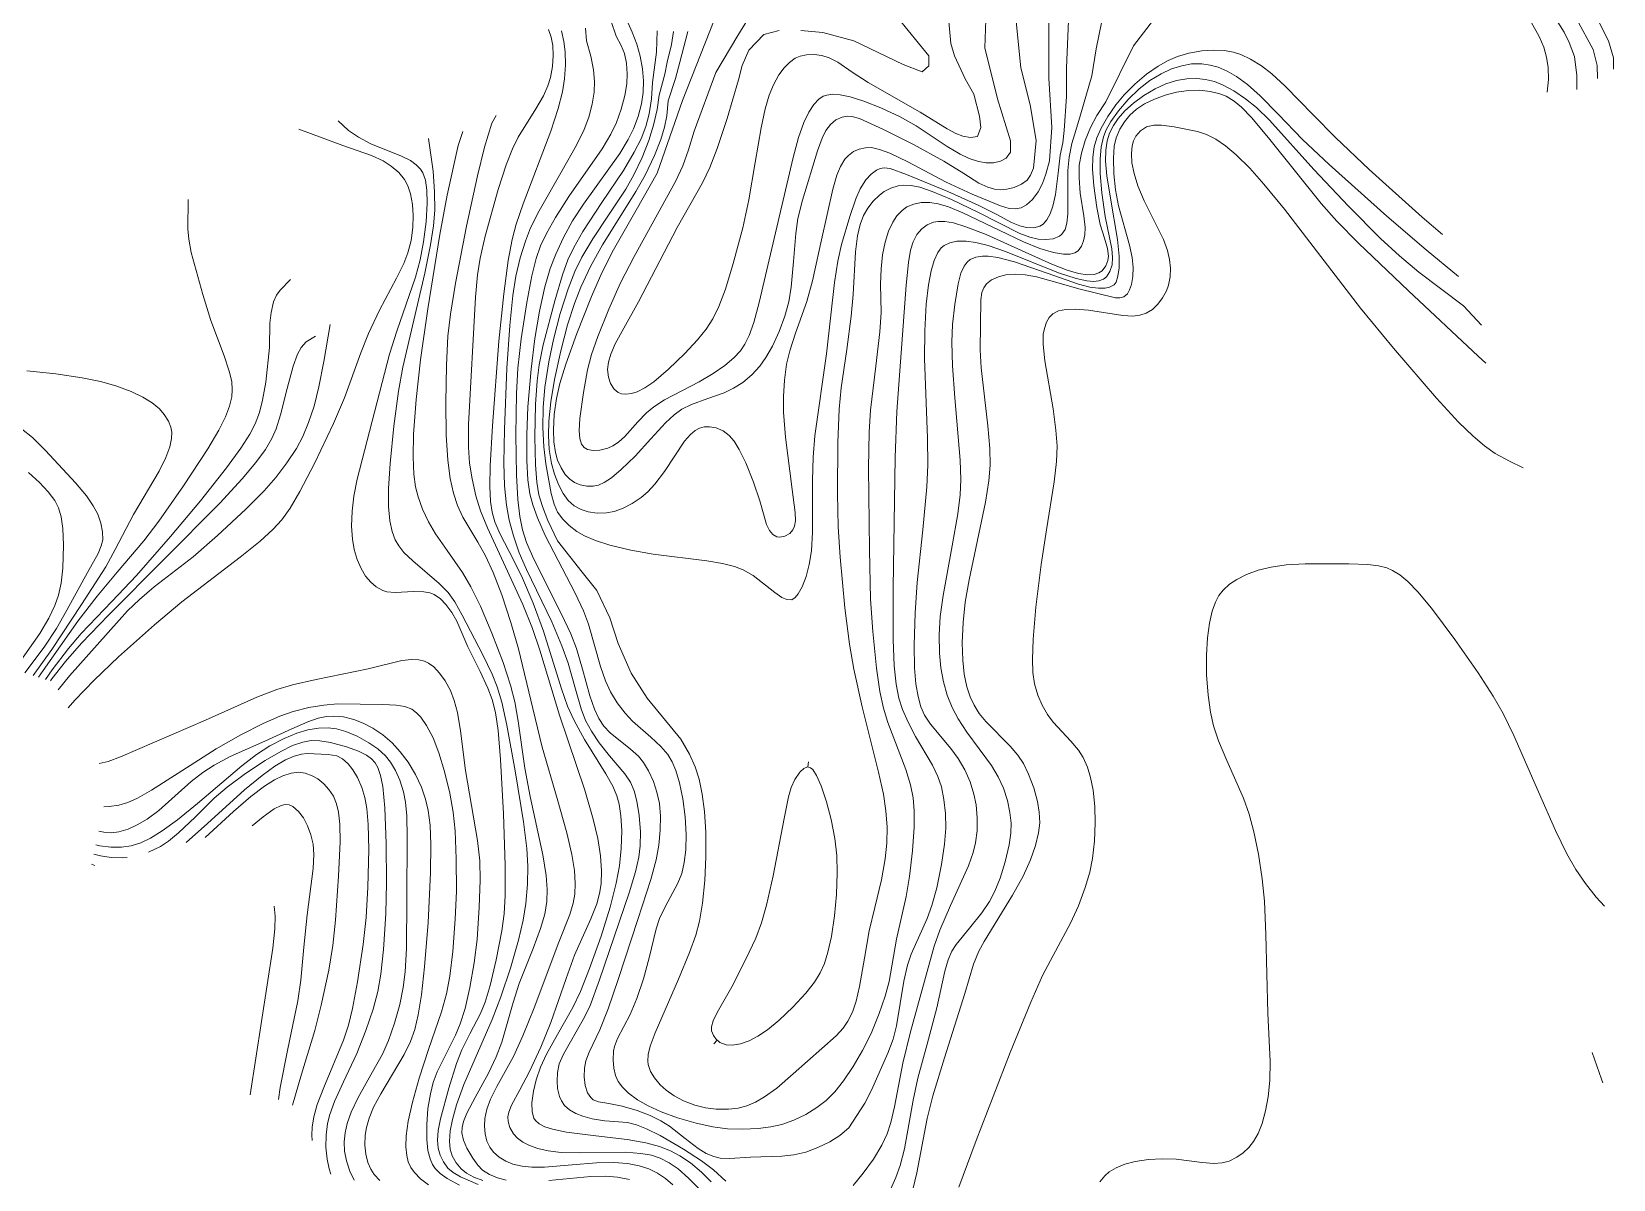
# Model space of a CAD drawing. Header units: inches. Extents: x 115425 to 116786, y 150085 to 152399.
# Drawn here: x 116129.7 to 116374.4, y 150813.6 to 150991.2 of the extents above; entities that cross this region are included whole.
import ezdxf

# ---------------------------------------------------------------- set-up
doc = ezdxf.new("R2010")
doc.units = ezdxf.units.IN
doc.header["$MEASUREMENT"] = 0
doc.layers.add('Contour', color=7, linetype='Continuous', lineweight=0, true_color=0xbed2ff)

msp = doc.modelspace()

# ---------------------------------------------------------------- linework, layer by layer
at = {"layer": 'Contour'}
for p, q in [((116249.8, 150877.42), (116249.9, 150878.21)), ((116139.5, 150862.16), (116138.97, 150862.38)), ((116235.75, 150835.17), (116235.24, 150834.56))]:
    msp.add_line(p, q, dxfattribs=at)
for points in [[(116364.2, 150981.85), (116364.39, 150983.79), (116364.35, 150985.65), (116364.12, 150987.29), (116363.67, 150988.79), (116362.95, 150990.47), (116361.73, 150992.68), (116360.35, 150994.8), (116358.95, 150996.62), (116356.49, 150999.34), (116355.9, 150999.98)], [(116360.11, 151000), (116363.6, 150995.76), (116365.59, 150993.07), (116366.83, 150991.11), (116367.61, 150989.54), (116368.44, 150987.37), (116368.77, 150984.42), (116368.81, 150982.24)], [(116371.99, 150983.98), (116371.92, 150985.97), (116371.34, 150988.45), (116368.78, 150993.12), (116364.41, 150999.95)], [(116367.94, 151000), (116369.91, 150997.26), (116373.67, 150989.81), (116374.44, 150987.14), (116374.44, 150985.4)], [(116347.99, 150959.8), (116344.85, 150962.5), (116336.67, 150969.89), (116331.43, 150974.81), (116327.97, 150978.35), (116323.67, 150982.78), (116321.58, 150984.69), (116320, 150985.92), (116318.3, 150986.98), (116316.8, 150987.68), (116315.68, 150988.03), (116314.21, 150988.28), (116312.53, 150988.36), (116310.74, 150988.24), (116308.77, 150987.89), (116307.01, 150987.37), (116305.57, 150986.77), (116303.99, 150985.87), (116302.22, 150984.62), (116300.42, 150983.1), (116298.77, 150981.44), (116297.46, 150979.88), (116296.2, 150978.06), (116295.2, 150976.3), (116294.54, 150974.78), (116294.12, 150973.39), (116293.9, 150971.79), (116293.87, 150969.95), (116294.06, 150967.33), (116294.52, 150963.98), (116295.06, 150961.38), (116295.68, 150959.28), (116296.19, 150957.66), (116296.33, 150956.49), (116296.2, 150955.78), (116295.89, 150954.99), (116295.32, 150954.19), (116294.82, 150953.88), (116294.09, 150953.62), (116293.09, 150953.57), (116291.68, 150953.8), (116289.94, 150954.31), (116287.56, 150955.21), (116283.43, 150957.07), (116277.41, 150959.8), (116274.27, 150961.03), (116272.32, 150961.62), (116270.98, 150961.85), (116269.99, 150961.86), (116269.23, 150961.74), (116268.25, 150961.3), (116267.44, 150960.69), (116266.66, 150959.8), (116266.09, 150958.68), (116265.71, 150957.4), (116265.37, 150955.47), (116265, 150951.98), (116263.57, 150932.43), (116263.33, 150925.32), (116263.01, 150905.17), (116263.01, 150897.16), (116263.18, 150893.08), (116263.48, 150890.26), (116263.9, 150888.09), (116264.46, 150886.34), (116265.31, 150884.35), (116266.48, 150882.16), (116269.11, 150877.69), (116269.93, 150875.95), (116270.47, 150874.34), (116270.87, 150872.38), (116271.1, 150870.2), (116271.14, 150867.96), (116270.95, 150865.48), (116270.49, 150862.34), (116269.76, 150858.74), (116269.01, 150856), (116268.26, 150853.95), (116265.8, 150848.48), (116265.22, 150846.74), (116264.68, 150844.3), (116263.51, 150837.37), (116262.98, 150835.3), (116262.18, 150833.16), (116259.65, 150827.42), (116258.61, 150825.39), (116256.17, 150821.56), (116254.73, 150820.4), (116253.18, 150819.42), (116251.36, 150818.52), (116249.48, 150817.83), (116247.62, 150817.38), (116245.79, 150817.2), (116240.93, 150817.02), (116237.7, 150816.81), (116236.24, 150816.9), (116235.25, 150817.12), (116234.09, 150817.61), (116232.84, 150818.37), (116230.83, 150819.92), (116228.4, 150821.83), (116227.06, 150822.67), (116225.4, 150823.48), (116223.37, 150824.24), (116221.09, 150824.91), (116218.99, 150825.32), (116217.4, 150825.59), (116216.59, 150825.89), (116216.21, 150826.26), (116215.7, 150826.99), (116215.36, 150828.12), (116215.2, 150829.48), (116215.23, 150830.82), (116215.43, 150831.94), (116215.97, 150833.31), (116217.62, 150836.75), (116218.91, 150840), (116220.51, 150844.67), (116223.48, 150853.82), (116225.5, 150860.01), (116226.31, 150863.07), (116226.74, 150865.3), (116226.97, 150867.63), (116227, 150869.81), (116226.83, 150871.77), (116226.45, 150873.54), (116225.92, 150875.15), (116225.14, 150876.84), (116224.35, 150878.12), (116223.58, 150879.07), (116222.36, 150880.2), (116219.21, 150882.72), (116218.24, 150883.74), (116217.46, 150884.93), (116216.77, 150886.39), (116216.05, 150888.43), (116214.93, 150892.55), (116213.99, 150895.78), (116213.13, 150898.01), (116211.7, 150901.06), (116207.39, 150909.57), (116206.29, 150912.15), (116205.65, 150914.12), (116205.23, 150916.18), (116204.93, 150918.8), (116204.72, 150922.62), (116204.64, 150928.83), (116204.73, 150935.23), (116204.95, 150939.16), (116205.46, 150943.67), (116206.3, 150949.31), (116207.08, 150953.41), (116207.78, 150956.13), (116208.46, 150958.05), (116209.37, 150960), (116210.75, 150962.47), (116212.81, 150965.69), (116217.97, 150973.07), (116219.32, 150975.33), (116220.18, 150977.17), (116220.93, 150979.23), (116221.49, 150981.34), (116221.79, 150983.16), (116221.87, 150984.67), (116221.73, 150986.35), (116221.41, 150987.82), (116220.94, 150989.08), (116220.13, 150990.5), (116218.59, 150995.05)], [(116303.79, 150993.7), (116300.2, 150989.04), (116295.9, 150980.36), (116294.54, 150978.26), (116293.55, 150976.38), (116292.73, 150974.35), (116292.15, 150972.42), (116291.81, 150970.54), (116291.76, 150968.57), (116291.94, 150966.24), (116292.49, 150962.72), (116292.71, 150960.9), (116292.68, 150959.78), (116292.47, 150958.82), (116292.14, 150958.02), (116291.61, 150957.28), (116291.14, 150957), (116290.39, 150956.77), (116289.37, 150956.76), (116287.83, 150957.03), (116285.68, 150957.67), (116283.19, 150958.67), (116279.5, 150960.42), (116273.81, 150963.19), (116271.59, 150964.09), (116269.97, 150964.56), (116268.67, 150964.77), (116267.35, 150964.78), (116266.21, 150964.53), (116265.14, 150964.08), (116264.38, 150963.56), (116263.58, 150962.73), (116262.93, 150961.74), (116262.27, 150960.33), (116261.75, 150958.65), (116261.36, 150956.68), (116261.13, 150954.53), (116261.07, 150952.15), (116261.13, 150947.74), (116260.93, 150944.75), (116260.32, 150939.45), (116259.52, 150932.65), (116259.3, 150929.21), (116259.21, 150923.71), (116259.32, 150911.04), (116259.52, 150903.39), (116259.85, 150898.39), (116260.42, 150892.73), (116260.95, 150889.1), (116261.5, 150886.52), (116262.2, 150884.32), (116264.98, 150877.05), (116265.69, 150874.64), (116266.1, 150872.63), (116266.27, 150870.62), (116266.26, 150868.12), (116266.01, 150864.45), (116265.55, 150860.47), (116265, 150857.4), (116263.52, 150850.77), (116262.38, 150844.23), (116261.78, 150841.97), (116260.86, 150839.29), (116259.58, 150836.2), (116258.28, 150833.55), (116256.84, 150831.07), (116255.33, 150828.85), (116253.98, 150827.16), (116252.64, 150825.82), (116251.2, 150824.71), (116249.48, 150823.66), (116247.66, 150822.78), (116245.78, 150822.11), (116244.1, 150821.72), (116242.11, 150821.46), (116239.76, 150821.35), (116237.36, 150821.44), (116235.1, 150821.75), (116232.5, 150822.32), (116229.62, 150823.15), (116227.1, 150824.05), (116225.09, 150824.96), (116223.46, 150825.89), (116222.06, 150826.92), (116221.1, 150827.86), (116220.44, 150828.77), (116220.02, 150829.69), (116219.76, 150830.82), (116219.66, 150832.09), (116219.74, 150833.42), (116219.9, 150834.17), (116220.37, 150835.4), (116222.33, 150839.13), (116223.36, 150841.6), (116224.38, 150844.63), (116225.26, 150847.9), (116226.32, 150852.38), (116226.86, 150853.95), (116227.73, 150855.76), (116229.69, 150859.46), (116230.29, 150860.96), (116230.69, 150862.64), (116230.91, 150864.62), (116230.96, 150866.98), (116230.8, 150869.73), (116230.46, 150872.47), (116229.95, 150874.97), (116229.37, 150876.89), (116228.79, 150878.24), (116228.12, 150879.36), (116227.08, 150880.59), (116225.49, 150882.05), (116222.68, 150884.5), (116221.53, 150885.73), (116220.32, 150887.34), (116219.29, 150889.06), (116218.5, 150890.76), (116217.74, 150892.97), (116215.86, 150899.54), (116215.07, 150901.61), (116213.79, 150904.32), (116209.17, 150913.23), (116207.95, 150915.98), (116207.23, 150918.01), (116206.8, 150919.71), (116206.5, 150921.85), (116206.31, 150924.85), (116206.3, 150928.88), (116206.5, 150933.15), (116206.99, 150938.96), (116207.57, 150943.75), (116208.3, 150947.96), (116209.12, 150951.71), (116209.93, 150954.54), (116210.79, 150956.79), (116211.99, 150959.36), (116213.4, 150961.92), (116215.1, 150964.52), (116220.69, 150972.37), (116222, 150974.5), (116222.83, 150976.2), (116223.53, 150978.09), (116224.05, 150980.03), (116224.33, 150981.82), (116224.37, 150983.6), (116224.22, 150985.44), (116223.87, 150987.42), (116223.36, 150989.28), (116222.64, 150991.16), (116221.56, 150993.56)], [(116290.17, 150994.13), (116289.8, 150985.64), (116289.8, 150981.16), (116289.44, 150975.91), (116289.28, 150974), (116288.86, 150972.1), (116288.53, 150969.32), (116288.14, 150966.01), (116287.73, 150964.2), (116287.29, 150963.01), (116286.8, 150962.1), (116286.22, 150961.42), (116285.7, 150961.09), (116284.76, 150960.86), (116283.62, 150960.91), (116282.58, 150961.17), (116281.33, 150961.67), (116278.94, 150962.97), (116276.18, 150964.38), (116271.44, 150966.49), (116265.08, 150969.1), (116262.55, 150970.03), (116261.62, 150970.16), (116261.01, 150970.05), (116260.42, 150969.8), (116259.59, 150969.18), (116258.78, 150968.28), (116257.92, 150966.88), (116257.24, 150965.36), (116256.3, 150962.6), (116255.02, 150958.28), (116254.44, 150955.71), (116253.95, 150952.42), (116252.69, 150941.38), (116250.89, 150928.65), (116250.61, 150925.35), (116250.53, 150921.77), (116250.52, 150913.76), (116250.35, 150910.89), (116250.03, 150908.78), (116249.55, 150906.89), (116248.92, 150905.28), (116248.33, 150904.23), (116247.84, 150903.67), (116247.31, 150903.31), (116246.57, 150903.33), (116245.79, 150903.64), (116244.67, 150904.4), (116241.36, 150907.07), (116239.82, 150907.91), (116238.44, 150908.45), (116236.59, 150908.93), (116234.15, 150909.34), (116225.88, 150910.33), (116222.41, 150910.98), (116219.16, 150911.76), (116216.94, 150912.47), (116215.26, 150913.2), (116214.07, 150913.88), (116212.85, 150914.81), (116211.89, 150915.76), (116211.08, 150916.86), (116210.55, 150918.11), (116210.11, 150919.73), (116209.25, 150924.33), (116208.93, 150926.96), (116208.78, 150929.96), (116208.83, 150933.07), (116209.12, 150936.19), (116209.72, 150940.14), (116210.43, 150943.57), (116211.5, 150947.61), (116212.7, 150951.44), (116213.74, 150954.11), (116214.83, 150956.29), (116216.53, 150959.16), (116218.95, 150962.81), (116221.63, 150966.83), (116222.88, 150969.04), (116224.17, 150971.75), (116225.21, 150974.37), (116225.94, 150976.72), (116226.49, 150979.16), (116226.81, 150981.39), (116227.69, 150984.62), (116228.02, 150986.49), (116228.68, 150989.25), (116229.01, 150991.23)], [(116231.22, 150991.23), (116230.01, 150986.49), (116229.34, 150983.96), (116228.2, 150980.51), (116227.96, 150978.19), (116227.62, 150976.43), (116227.03, 150974.52), (116226.05, 150972.03), (116224.62, 150969), (116223.2, 150966.46), (116220.44, 150962.1), (116218.02, 150958.22), (116216.19, 150954.85), (116214.68, 150951.69), (116213.69, 150949.16), (116212.63, 150945.82), (116211.56, 150941.8), (116210.59, 150937.4), (116210.01, 150933.91), (116209.7, 150930.92), (116209.65, 150928.7), (116209.8, 150926.55), (116210.15, 150924.4), (116210.61, 150922.72), (116211.23, 150921.11), (116211.96, 150919.75), (116212.74, 150918.67), (116213.66, 150917.82), (116214.71, 150917.27), (116215.83, 150916.92), (116217.2, 150916.72), (116218.64, 150916.73), (116219.83, 150916.96), (116221.11, 150917.4), (116222.62, 150918.17), (116224.01, 150919.11), (116225.02, 150919.98), (116226.12, 150921.18), (116227.6, 150923.17), (116230.74, 150927.83), (116231.64, 150928.87), (116232.39, 150929.5), (116233.04, 150929.85), (116233.76, 150930.04), (116234.58, 150930.07), (116235.6, 150929.89), (116236.71, 150929.43), (116237.63, 150928.72), (116238.39, 150927.83), (116239.2, 150926.53), (116240.2, 150924.48), (116241.41, 150921.49), (116242.37, 150918.63), (116243.43, 150914.96), (116243.88, 150914.01), (116244.36, 150913.4), (116244.99, 150913.05), (116245.45, 150913), (116246.26, 150913.13), (116247, 150913.53), (116247.5, 150914.12), (116247.73, 150914.71), (116247.87, 150915.53), (116247.84, 150916.79), (116247.38, 150920.36), (116246.37, 150928.46), (116246.04, 150932.34), (116246.01, 150934.77), (116246.17, 150937.26), (116246.52, 150939.75), (116247.01, 150941.84), (116247.89, 150944.53), (116249.64, 150949.48), (116250.51, 150952.67), (116251.92, 150958.99), (116253.66, 150966.86), (116254.28, 150968.99), (116254.86, 150970.37), (116255.53, 150971.46), (116256.1, 150972.07), (116256.87, 150972.66), (116257.73, 150973.05), (116258.71, 150973.26), (116259.63, 150973.27), (116260.91, 150973), (116262.47, 150972.42), (116265.25, 150971.06), (116271.21, 150967.9), (116275.25, 150966.07), (116279.6, 150964.25), (116280.93, 150963.87), (116281.9, 150963.79), (116282.79, 150963.94), (116283.64, 150964.4), (116284.56, 150965.23), (116285.42, 150966.41), (116286.12, 150967.74), (116286.65, 150969.15), (116287.2, 150971.24), (116287.58, 150976.37), (116287.11, 150984.03), (116287.07, 150994.46)], [(116277.42, 150994.5), (116277.21, 150988.73), (116279.13, 150980.83), (116281.18, 150974.31), (116281.18, 150972.54), (116280.5, 150971.63), (116279.62, 150971.18), (116278.51, 150970.91), (116277.37, 150970.91), (116276.21, 150971.1), (116274.78, 150971.58), (116273.36, 150972.25), (116271.36, 150973.45), (116266.56, 150976.65), (116264.1, 150978.01), (116261.1, 150979.42), (116258.46, 150980.47), (116256.35, 150981.12), (116254.79, 150981.43), (116253.6, 150981.52), (116252.72, 150981.41), (116252.18, 150981.21), (116251.52, 150980.79), (116250.73, 150979.95), (116249.97, 150978.77), (116249.19, 150977.15), (116248.36, 150974.82), (116247.52, 150971.76), (116242.29, 150949.32), (116241.44, 150946.21), (116240.7, 150944.18), (116240.05, 150942.86), (116239.36, 150941.84), (116238.37, 150940.75), (116236.97, 150939.56), (116235.16, 150938.3), (116233, 150937.04), (116227.64, 150934.24), (116225.98, 150933.17), (116224.84, 150932.25), (116223.49, 150930.81), (116221.49, 150928.56), (116220.48, 150927.68), (116219.61, 150927.13), (116218.85, 150926.78), (116217.62, 150926.47), (116216.56, 150926.42), (116215.7, 150926.57), (116215.21, 150926.85), (116214.79, 150927.38), (116214.51, 150928.25), (116214.41, 150929.46), (116214.53, 150931.37), (116215.08, 150935.37), (116215.73, 150938.89), (116216.34, 150941.26), (116217.3, 150944.06), (116218.99, 150948.26), (116220.83, 150952.35), (116222.94, 150956.42), (116229.33, 150968.05), (116230.44, 150970.44), (116231.35, 150972.94), (116232.19, 150975.83), (116235.59, 150984.87), (116238.96, 150990.62), (116240.49, 150993.02)], [(116209.66, 150991.56), (116210.08, 150990.38), (116210.32, 150989.05), (116210.41, 150987.52), (116210.29, 150985.81), (116209.98, 150984.12), (116209.57, 150982.82), (116208.9, 150981.29), (116207.73, 150979.27), (116204.99, 150974.88), (116204.09, 150973.09), (116203.13, 150970.61), (116201.91, 150966.79), (116199.88, 150959.57), (116199.09, 150956.17), (116198.67, 150953.59), (116198.36, 150950.11), (116197.29, 150930.41), (116197.29, 150926.92), (116197.46, 150924.46), (116197.84, 150921.99), (116198.43, 150919.38), (116199.15, 150917.07), (116200.21, 150914.44), (116202.7, 150909.07), (116205.68, 150902.54), (116207.19, 150898.85), (116208.32, 150895.51), (116211.37, 150885.44), (116215.29, 150873.83), (116216.6, 150869.36), (116217.31, 150866.33), (116217.71, 150863.68), (116217.88, 150861.33), (116217.82, 150859.34), (116217.58, 150857.84), (116217.13, 150856.26), (116216.22, 150853.93), (116213.72, 150848.32), (116212.4, 150844.7), (116210.03, 150837.86), (116208.48, 150834.06), (116206.74, 150830.3), (116205.23, 150827.45), (116203.93, 150825.11), (116203.52, 150824.02), (116203.38, 150823.27), (116203.41, 150822.56), (116203.7, 150821.62), (116204.28, 150820.64), (116204.9, 150819.98), (116205.7, 150819.37), (116206.74, 150818.82), (116208.01, 150818.36), (116209.63, 150818), (116211.62, 150817.78), (116214.44, 150817.7), (116221.61, 150817.79), (116223.97, 150817.63), (116225.6, 150817.33), (116226.95, 150816.91), (116228.35, 150816.18), (116229.72, 150815.22), (116231.36, 150813.81), (116233.08, 150812.04)], [(116234.85, 150813.21), (116233.33, 150814.74), (116231.65, 150816.14), (116230, 150817.27), (116228.56, 150818.04), (116226.85, 150818.69), (116224.74, 150819.25), (116221.85, 150819.77), (116217.02, 150820.35), (116212.47, 150820.93), (116210.28, 150821.35), (116209.09, 150821.73), (116208.23, 150822.2), (116207.68, 150822.72), (116207.42, 150823.08), (116207.14, 150824.08), (116207.11, 150825.44), (116207.34, 150827.23), (116207.76, 150829.01), (116208.44, 150830.95), (116209.37, 150832.96), (116211.08, 150836.02), (116213.45, 150840.19), (116214.62, 150842.67), (116216.04, 150846.23), (116217.82, 150851.26), (116219.2, 150855.72), (116220.15, 150859.43), (116220.66, 150862.13), (116220.94, 150864.81), (116221.01, 150867.52), (116220.89, 150869.87), (116220.61, 150871.66), (116220.26, 150872.94), (116219.62, 150874.45), (116218.56, 150876.34), (116215.24, 150881.68), (116213.65, 150884.61), (116212.63, 150886.84), (116211.67, 150889.49), (116208.9, 150898.42), (116207.29, 150902.79), (116205.67, 150906.64), (116204.32, 150909.38), (116202.15, 150913.56), (116201.39, 150915.38), (116200.98, 150916.88), (116200.72, 150918.5), (116200.59, 150920.82), (116200.63, 150924.02), (116200.99, 150930.23), (116202.01, 150943.34), (116202.75, 150950.65), (116203.42, 150955.79), (116204.03, 150959.05), (116204.67, 150961.44), (116205.74, 150964.59), (116210.03, 150975.84), (116211.18, 150979.32), (116211.84, 150981.89), (116212.16, 150983.89), (116212.3, 150986.06), (116212.25, 150988.07), (116212.04, 150989.69), (116211.66, 150991.33)], [(116215.42, 150991.77), (116215.57, 150989.79), (116216.24, 150987.44), (116216.65, 150985.31), (116216.81, 150983.5), (116216.74, 150981.83), (116216.45, 150980.01), (116215.9, 150977.96), (116215.17, 150976.06), (116214.01, 150973.66), (116211.8, 150969.73), (116208.21, 150963.48), (116206.9, 150960.83), (116206.09, 150958.77), (116205.31, 150956.22), (116204.64, 150953.4), (116204.18, 150950.38), (116203.71, 150945.73), (116203.25, 150939.14), (116202.84, 150929.65), (116202.76, 150924.49), (116202.89, 150920.91), (116203.18, 150917.92), (116203.59, 150915.6), (116204.24, 150913.18), (116205.15, 150910.54), (116206.25, 150907.99), (116210.19, 150899.88), (116211.76, 150896.19), (116212.72, 150893.49), (116213.83, 150889.47), (116214.71, 150886.43), (116215.41, 150884.63), (116216.31, 150882.96), (116217.51, 150881.15), (116219.1, 150879.15), (116221.48, 150876.37), (116222.34, 150875.07), (116222.91, 150873.75), (116223.36, 150872.14), (116223.72, 150869.92), (116223.91, 150867.36), (116223.87, 150865.2), (116223.66, 150863.44), (116223.15, 150861.17), (116222.18, 150857.97), (116217.59, 150844.48), (116216.05, 150840.37), (116215.05, 150838.35), (116211.98, 150832.99), (116211.34, 150831.5), (116211.06, 150830.13), (116210.99, 150828.8), (116211.08, 150827.66), (116211.37, 150826.43), (116211.69, 150825.76), (116212.16, 150825.05), (116212.9, 150824.38), (116213.88, 150823.79), (116214.98, 150823.36), (116216.44, 150822.97), (116218.4, 150822.68), (116221.89, 150822.4), (116223.3, 150822.04), (116224.84, 150821.45), (116226.95, 150820.4), (116230.56, 150818.29), (116233.37, 150816.48), (116235.22, 150815.08), (116237.1, 150813.33)], [(116226.47, 150991.36), (116226.36, 150988.05), (116225.78, 150983.33), (116225.59, 150980.81), (116225.23, 150978.5), (116224.73, 150976.53), (116223.99, 150974.65), (116222.94, 150972.56), (116221.27, 150969.75), (116217.95, 150964.75), (116215.01, 150960.27), (116213.6, 150957.81), (116212.69, 150955.9), (116211.83, 150953.56), (116210.66, 150949.58), (116208.87, 150942.76), (116208.24, 150939.66), (116207.91, 150937.16), (116207.67, 150933.51), (116207.57, 150928.5), (116207.66, 150924.18), (116207.88, 150921.51), (116208.2, 150919.56), (116208.73, 150917.74), (116209.57, 150915.58), (116211.08, 150912.4), (116214.9, 150907.57), (116217.16, 150904.71), (116219.16, 150900.51), (116220.43, 150896.52), (116222.45, 150891.96), (116224.94, 150888.06), (116230.15, 150881.72), (116231.48, 150879.41), (116232.38, 150877.43), (116232.98, 150875.53), (116233.47, 150873.24), (116233.83, 150870.51), (116234.01, 150867.35), (116234.03, 150863.52), (116233.85, 150859.85), (116233.49, 150856.35), (116233.02, 150853.57), (116232.45, 150851.4), (116231.51, 150848.73), (116229.77, 150844.57), (116226.16, 150836.29), (116225.42, 150834.23), (116225.12, 150832.91), (116225.06, 150831.92), (116225.11, 150831.39), (116225.47, 150830.32), (116226.06, 150829.3), (116226.93, 150828.25), (116227.86, 150827.41), (116229.1, 150826.55), (116230.58, 150825.76), (116232.31, 150825.1), (116233.95, 150824.69), (116235.64, 150824.48), (116237.51, 150824.47), (116239, 150824.64), (116240.38, 150824.98), (116241.7, 150825.54), (116243.11, 150826.36), (116244.98, 150827.74), (116247.55, 150829.93), (116254.16, 150835.8), (116255.26, 150837.01), (116256.01, 150838.07), (116256.71, 150839.5), (116257.28, 150841.19), (116257.81, 150843.46), (116258.55, 150847.83), (116259.27, 150852.04), (116260.16, 150855.7), (116261.18, 150859.95), (116261.78, 150863.23), (116262.04, 150865.65), (116262.06, 150868.12), (116261.89, 150870.62), (116261.51, 150873.22), (116260.76, 150876.63), (116258.2, 150886.71), (116256.92, 150892.58), (116256.25, 150896.45), (116255.55, 150902.07), (116254.78, 150909.87), (116254.47, 150914.59), (116254.37, 150919.76), (116254.44, 150927.61), (116254.64, 150932.77), (116254.96, 150936.12), (116255.82, 150942.05), (116256.52, 150947.18), (116256.79, 150950.56), (116257.17, 150957.16), (116257.51, 150959.63), (116257.92, 150961.39), (116258.44, 150962.76), (116259.08, 150963.92), (116259.9, 150964.98), (116260.87, 150965.92), (116261.61, 150966.46), (116262.65, 150966.99), (116263.76, 150967.33), (116264.66, 150967.45), (116265.81, 150967.4), (116267.12, 150967.14), (116269.05, 150966.5), (116272.03, 150965.25), (116276.22, 150963.25), (116282.58, 150959.99), (116284.15, 150959.4), (116285.45, 150959.11), (116286.56, 150959.03), (116287.74, 150959.17), (116288.73, 150959.54), (116289.11, 150959.86), (116289.61, 150960.62), (116289.9, 150961.58), (116290.04, 150963.02), (116290.04, 150965.94), (116290.03, 150969.71), (116290.22, 150971.77), (116290.64, 150973.9), (116291.26, 150975.92), (116292, 150978.32), (116293.75, 150984.39), (116294.39, 150988.55), (116295.22, 150992.56)], [(116282.02, 150992.77), (116282.78, 150985.64), (116284.21, 150979.9), (116285.11, 150974.35), (116284.71, 150970.09), (116284.28, 150968.99), (116283.75, 150968.21), (116282.87, 150967.59), (116281.73, 150967.12), (116280.58, 150966.84), (116279.58, 150966.76), (116278.7, 150966.83), (116277.63, 150967.13), (116276.28, 150967.78), (116273.93, 150969.27), (116270.82, 150971.17), (116266.16, 150973.73), (116261.52, 150976.07), (116257.78, 150977.78), (116256.63, 150978.1), (116255.92, 150978.11), (116255.09, 150977.97), (116254.11, 150977.55), (116253.29, 150976.86), (116252.61, 150975.94), (116252, 150974.73), (116251.29, 150972.76), (116248.96, 150965.15), (116248.27, 150962.31), (116247.93, 150959.97), (116247.58, 150955.65), (116247.23, 150951.65), (116246.85, 150949.39), (116246.24, 150947.18), (116245.37, 150944.81), (116244.32, 150942.52), (116243.32, 150940.78), (116242.39, 150939.47), (116241.14, 150938.13), (116239.72, 150936.94), (116238.31, 150936.02), (116236.87, 150935.33), (116234.33, 150934.42), (116231.82, 150933.51), (116230.33, 150932.78), (116229.13, 150931.92), (116227.79, 150930.68), (116225.52, 150928.18), (116223.08, 150925.52), (116220.93, 150923.44), (116219.43, 150922.17), (116218.29, 150921.43), (116217.4, 150921.05), (116216.6, 150920.88), (116215.59, 150920.89), (116214.59, 150921.1), (116213.69, 150921.47), (116212.96, 150921.98), (116212.26, 150922.7), (116211.61, 150923.69), (116211.08, 150924.91), (116210.75, 150926.1), (116210.51, 150927.75), (116210.45, 150929.6), (116210.57, 150931.95), (116210.92, 150934.46), (116211.44, 150936.75), (116212.36, 150939.78), (116214.05, 150944.5), (116216.31, 150950.25), (116217.91, 150953.89), (116219.74, 150957.43), (116223.22, 150963.59), (116226.5, 150969.34), (116230.4, 150980.56), (116235.3, 150993.01)], [(116271.63, 150992.8), (116271.92, 150989.39), (116272.52, 150987.46), (116274.15, 150983.9), (116275.49, 150981.53), (116276.38, 150978.12), (116276.57, 150976.39), (116276.07, 150975.01), (116274.99, 150974.85), (116273.79, 150975.03), (116272.71, 150975.44), (116271.35, 150976.17), (116267.17, 150978.76), (116259.12, 150983.36), (116256.67, 150984.97), (116254.43, 150986.47), (116253.1, 150987.15), (116251.96, 150987.52), (116250.8, 150987.67), (116249.6, 150987.62), (116248.62, 150987.41), (116247.85, 150987.1), (116246.94, 150986.46), (116246.13, 150985.63), (116245.32, 150984.52), (116244.5, 150982.98), (116243.84, 150981.39), (116243.2, 150979.28), (116242.56, 150976.35), (116241.66, 150970.94), (116240.69, 150965.19), (116239.73, 150960.88), (116238.27, 150955.34), (116237.04, 150951.34), (116236.04, 150948.7), (116235.1, 150946.75), (116234.08, 150945.18), (116232.73, 150943.5), (116230.78, 150941.41), (116228.23, 150938.96), (116225.97, 150937.04), (116224.6, 150936.1), (116223.41, 150935.5), (116222.51, 150935.23), (116221.66, 150935.13), (116220.96, 150935.17), (116220.45, 150935.39), (116219.84, 150935.9), (116219.28, 150936.77), (116218.94, 150937.74), (116218.82, 150938.91), (116218.95, 150940.05), (116219.31, 150941.32), (116219.98, 150942.88), (116221.32, 150945.33), (116223.61, 150949.4), (116229.59, 150960.89), (116233.52, 150967.84), (116234.64, 150970.19), (116235.78, 150973.15), (116237.3, 150977.75), (116239.05, 150983.74), (116239.62, 150985.99), (116240.68, 150988.34), (116243.01, 150990.77), (116245.34, 150991.41)], [(116248.72, 150991.41), (116252.11, 150991.09), (116256.9, 150989.8), (116264.55, 150986.14), (116267.5, 150985.02), (116268.52, 150985.93), (116268.52, 150987.46), (116263.73, 150993.37)], [(116256.79, 150812.64), (116258.37, 150814.56), (116259.94, 150816.75), (116261.23, 150818.9), (116262.06, 150820.63), (116262.65, 150822.39), (116263.22, 150824.82), (116264.49, 150831.58), (116265.7, 150836.43), (116269.34, 150849.67), (116270.23, 150852.16), (116271.87, 150855.98), (116274.65, 150862.15), (116275.38, 150864.19), (116275.76, 150865.7), (116275.98, 150867.52), (116276.01, 150869.53), (116275.83, 150871.55), (116275.5, 150873.23), (116274.9, 150875.13), (116274.08, 150876.96), (116273.06, 150878.74), (116271.91, 150880.29), (116268.79, 150884.03), (116267.87, 150885.46), (116267.31, 150886.72), (116266.86, 150888.31), (116266.52, 150890.31), (116266.31, 150892.77), (116266.24, 150896.29), (116266.39, 150901.28), (116266.7, 150905.98), (116267.57, 150914.11), (116268.23, 150920.75), (116268.39, 150924.15), (116268.34, 150928.32), (116267.85, 150940.62), (116267.9, 150944.9), (116268.13, 150949.06), (116268.46, 150952.04), (116268.87, 150954.19), (116269.35, 150955.82), (116269.91, 150957.04), (116270.42, 150957.76), (116270.88, 150958.13), (116271.77, 150958.55), (116272.84, 150958.77), (116274.29, 150958.79), (116275.78, 150958.6), (116277.71, 150958.11), (116280.37, 150957.19), (116288.57, 150953.9), (116291.32, 150953), (116292.96, 150952.64), (116294.01, 150952.56), (116294.81, 150952.64), (116295.57, 150952.9), (116296.01, 150953.27), (116296.53, 150954.08), (116296.88, 150955.15), (116296.95, 150956.25), (116296.83, 150957.58), (116295.8, 150962.63), (116295.27, 150966.26), (116295.01, 150969.25), (116295.01, 150971.51), (116295.19, 150973.35), (116295.55, 150974.95), (116295.97, 150976.01), (116296.7, 150977.33), (116297.85, 150978.95), (116299.38, 150980.71), (116301.06, 150982.34), (116302.74, 150983.67), (116304.47, 150984.71), (116306.08, 150985.45), (116307.66, 150985.95), (116309.18, 150986.22), (116310.75, 150986.22), (116312.07, 150986.04), (116313.31, 150985.7), (116314.68, 150985.11), (116316.13, 150984.27), (116317.84, 150983.03), (116319.79, 150981.29), (116322.58, 150978.42), (116326.33, 150974.55), (116330.47, 150970.68), (116339.41, 150962.68), (116345.5, 150957.46), (116350.49, 150953.33)], [(116354.06, 150945.79), (116351.24, 150948.77), (116344.34, 150954.01), (116341.33, 150956.5), (116338.41, 150959.22), (116333.48, 150964.19), (116328.08, 150969.88), (116321.24, 150977.51), (116319.22, 150979.48), (116317.54, 150980.84), (116315.72, 150982.08), (116314.09, 150982.95), (116312.71, 150983.5), (116311.31, 150983.83), (116309.97, 150983.96), (116308.46, 150983.91), (116306.86, 150983.66), (116305.22, 150983.13), (116303.55, 150982.36), (116301.81, 150981.34), (116300.19, 150980.17), (116298.83, 150978.96), (116297.8, 150977.77), (116297.08, 150976.71), (116296.5, 150975.51), (116296.11, 150974.32), (116295.89, 150972.85), (116295.87, 150971.18), (116296.06, 150968.91), (116296.61, 150965.43), (116297.72, 150959.03), (116297.97, 150956.47), (116297.96, 150954.65), (116297.78, 150953.35), (116297.5, 150952.45), (116297.18, 150952.02), (116296.5, 150951.67), (116295.83, 150951.54), (116294.78, 150951.52), (116293.43, 150951.69), (116291.67, 150952.15), (116286.83, 150953.84), (116281.77, 150955.57), (116279.2, 150956.27), (116277.71, 150956.48), (116276.82, 150956.47), (116275.81, 150956.29), (116274.92, 150955.94), (116274.46, 150955.56), (116273.97, 150954.94), (116273.49, 150953.86), (116273.07, 150952.2), (116272.53, 150948.99), (116272.2, 150945.89), (116272.1, 150943.17), (116272.19, 150939.51), (116272.53, 150934.54), (116273.39, 150924.88), (116273.49, 150921.9), (116273.38, 150919.56), (116273.02, 150916.6), (116272.14, 150911.67), (116270.72, 150903.94), (116270.3, 150900.71), (116270.13, 150897.87), (116270.16, 150895.03), (116270.38, 150892.74), (116270.79, 150890.61), (116271.38, 150888.51), (116272.12, 150886.62), (116273.04, 150884.88), (116274.39, 150882.82), (116278.22, 150877.63), (116279.26, 150875.91), (116280.06, 150874.14), (116280.68, 150872.21), (116281.08, 150870.4), (116281.25, 150868.74), (116281.22, 150867.2), (116280.95, 150865.39), (116280.34, 150862.76), (116279.55, 150860.19), (116278.75, 150858.19), (116277.91, 150856.62), (116276.7, 150854.83), (116274.83, 150852.48), (116272.73, 150849.94), (116272.08, 150848.91), (116271.5, 150847.57), (116271, 150845.81), (116269.78, 150840.16), (116268.25, 150834.54), (116266.82, 150829.24), (116266.12, 150825.88), (116264.74, 150818.32), (116264.08, 150815.74), (116263.43, 150813.87), (116262.57, 150812.06)], [(116266.07, 150812.05), (116266.69, 150814.64), (116268.24, 150823.02), (116269.15, 150826.52), (116270.96, 150832.41), (116274.09, 150842.37), (116275.45, 150846.89), (116276.24, 150848.9), (116277.06, 150850.43), (116281.49, 150857.61), (116283.1, 150860.55), (116284.24, 150863.06), (116285.04, 150865.28), (116285.51, 150867.22), (116285.69, 150868.8), (116285.62, 150870.41), (116285.35, 150872.06), (116284.78, 150874.18), (116283.97, 150876.32), (116283.15, 150877.96), (116282.29, 150879.25), (116281.11, 150880.63), (116277.34, 150884.44), (116276.33, 150885.7), (116275.53, 150886.98), (116274.92, 150888.27), (116274.4, 150889.85), (116273.99, 150891.81), (116273.77, 150893.94), (116273.7, 150896.61), (116273.84, 150899.78), (116274.17, 150902.94), (116274.76, 150906.38), (116277.29, 150918.41), (116277.8, 150921.71), (116278, 150924.13), (116277.95, 150926.71), (116277.65, 150930.21), (116276.63, 150939.19), (116276.48, 150942), (116276.55, 150949.71), (116276.75, 150950.87), (116277.03, 150951.59), (116277.45, 150952.2), (116278.21, 150952.79), (116279.3, 150953.27), (116280.46, 150953.56), (116281.93, 150953.67), (116283.41, 150953.59), (116285.2, 150953.26), (116287.95, 150952.5), (116291.73, 150951.41), (116297.43, 150950.04), (116298.07, 150950), (116298.7, 150950.17), (116299.24, 150950.66), (116299.57, 150951.24), (116299.87, 150952.07), (116300.1, 150953.32), (116300.15, 150954.72), (116300, 150956.24), (116299.59, 150958.19), (116297.87, 150964.27), (116297.42, 150966.71), (116297.15, 150969.2), (116297.08, 150971.65), (116297.21, 150973.47), (116297.5, 150974.77), (116298.07, 150976.1), (116298.78, 150977.25), (116299.65, 150978.29), (116300.67, 150979.21), (116301.92, 150980.04), (116303.42, 150980.78), (116305.09, 150981.39), (116306.87, 150981.84), (116308.69, 150982.11), (116310.39, 150982.14), (116312.08, 150981.97), (116313.54, 150981.61), (116314.54, 150981.21), (116315.76, 150980.46), (116316.92, 150979.51), (116318.45, 150977.92), (116321.1, 150974.76), (116329.22, 150964.63), (116331.64, 150961.91), (116335.03, 150958.47), (116342.73, 150951.08), (116353.51, 150940.98), (116354.7, 150939.92)], [(116198.77, 150812.83), (116196.06, 150813.99), (116194.92, 150814.66), (116194.12, 150815.36), (116193.42, 150816.3), (116192.91, 150817.37), (116192.61, 150818.41), (116192.49, 150819.67), (116192.6, 150821.15), (116192.95, 150822.97), (116194.26, 150827.7), (116195.43, 150831.52), (116196.26, 150833.64), (116197.52, 150836.14), (116199.13, 150839.26), (116199.86, 150841.04), (116200.64, 150843.58), (116201.59, 150847.6), (116202.47, 150852.09), (116202.82, 150854.7), (116202.97, 150857.52), (116202.97, 150862.19), (116202.72, 150870.17), (116202.27, 150878.56), (116201.87, 150883.05), (116201.46, 150885.84), (116200.97, 150887.87), (116200.31, 150889.63), (116199.1, 150892.19), (116197.2, 150896.04), (116195.48, 150899.99), (116194.72, 150901.33), (116193.79, 150902.59), (116192.96, 150903.44), (116191.98, 150904.12), (116191.31, 150904.37), (116190.37, 150904.55), (116188.86, 150904.56), (116185.93, 150904.41), (116184.65, 150904.54), (116184.03, 150904.74), (116183.02, 150905.3), (116182.16, 150906.02), (116181.38, 150906.97), (116180.69, 150908.13), (116180.08, 150909.52), (116179.62, 150911.09), (116179.34, 150912.69), (116179.21, 150914.69), (116179.28, 150917.03), (116179.54, 150919.35), (116180.06, 150921.95), (116185.09, 150941.29), (116186.21, 150944.86), (116189.09, 150953.23), (116189.82, 150955.92), (116190.34, 150958.67), (116190.73, 150961.8), (116190.89, 150964.65), (116190.84, 150966.7), (116190.62, 150968.22), (116190.23, 150969.36), (116189.85, 150969.94), (116189.22, 150970.61), (116188.3, 150971.25), (116186.95, 150971.94), (116182.19, 150973.86), (116180.25, 150974.88), (116178.75, 150975.9), (116177.14, 150977.39)], [(116228.89, 150812.77), (116227.8, 150813.74), (116226.56, 150814.55), (116225.2, 150815.21), (116223.69, 150815.71), (116221.91, 150816.05), (116219.76, 150816.21), (116217.08, 150816.16), (116213.31, 150815.86), (116209.08, 150815.49), (116207.07, 150815.48), (116205.59, 150815.63), (116204.16, 150815.98), (116203.07, 150816.43), (116202.05, 150817.05), (116201.17, 150817.83), (116200.58, 150818.6), (116200.15, 150819.5), (116199.86, 150820.65), (116199.76, 150821.84), (116199.82, 150823.02), (116200.14, 150824.46), (116200.71, 150826.02), (116201.67, 150827.97), (116204.25, 150832.64), (116205.72, 150835.82), (116207.48, 150840.14), (116211.25, 150850.32), (116212.96, 150854.6), (116213.48, 150856.34), (116213.74, 150857.76), (116213.82, 150859.39), (116213.68, 150861.39), (116213.27, 150863.89), (116212.5, 150867.22), (116211, 150872.52), (116208.68, 150880.5), (116207.23, 150886.46), (116205.02, 150895.71), (116203.86, 150899.8), (116202.44, 150904.08), (116201.12, 150907.51), (116199.93, 150910.08), (116198.75, 150912.19), (116196.44, 150916.07), (116195.57, 150917.89), (116194.96, 150919.78), (116194.48, 150922.06), (116194.12, 150924.89), (116193.86, 150928.77), (116193.77, 150933.76), (116193.87, 150939.6), (116194.11, 150944.08), (116194.49, 150947.5), (116195.27, 150952.27), (116196.99, 150961.09), (116198.67, 150968.91), (116199.79, 150973.34), (116200.92, 150977.05), (116201.58, 150978.23)], [(116273.17, 150812.39), (116275.84, 150819.6), (116281.11, 150833.23), (116284.29, 150841.04), (116286.13, 150845.14), (116287.77, 150848.27), (116290.45, 150853.24), (116291.66, 150855.94), (116292.71, 150858.76), (116293.41, 150861.16), (116293.85, 150863.28), (116294.16, 150865.93), (116294.28, 150868.76), (116294.2, 150871.32), (116293.94, 150873.81), (116293.54, 150875.79), (116293.05, 150877.4), (116292.4, 150878.88), (116291.67, 150880.03), (116290.5, 150881.42), (116287.75, 150884.36), (116286.89, 150885.53), (116286.05, 150886.98), (116285.38, 150888.52), (116284.85, 150890.28), (116284.61, 150892.02), (116284.54, 150894.03), (116284.66, 150897.19), (116285.1, 150902.17), (116285.89, 150908.78), (116286.72, 150914.14), (116287.94, 150921.57), (116288.28, 150924.71), (116288.36, 150927.08), (116288.2, 150929.53), (116287.74, 150932.83), (116286.49, 150940.26), (116286.24, 150942.79), (116286.24, 150944.41), (116286.4, 150945.28), (116286.74, 150946.26), (116287.16, 150946.99), (116287.73, 150947.56), (116288.59, 150948), (116289.72, 150948.24), (116291.24, 150948.28), (116293.22, 150948.12), (116298.55, 150947.27), (116300.07, 150947.21), (116301.19, 150947.34), (116302.15, 150947.65), (116303.11, 150948.24), (116303.97, 150949.05), (116304.7, 150950.02), (116305.28, 150951.1), (116305.62, 150951.98), (116305.87, 150953.28), (116305.91, 150954.62), (116305.78, 150955.96), (116305.44, 150957.36), (116304.81, 150959.07), (116303.55, 150961.62), (116301.84, 150965.02), (116300.87, 150967.35), (116300.27, 150969.26), (116299.95, 150970.89), (116299.86, 150972.34), (116299.97, 150973.53), (116300.21, 150974.33), (116300.55, 150975.05), (116301.3, 150975.87), (116302.22, 150976.47), (116303.36, 150976.74), (116304.52, 150976.75), (116306.47, 150976.47), (116310.1, 150975.76), (116311.48, 150975.31), (116312.92, 150974.58), (116314.42, 150973.55), (116316.1, 150972.14), (116318.17, 150970.1), (116320.38, 150967.62), (116323.54, 150963.72), (116335.32, 150948.44), (116340.44, 150942.25), (116347.1, 150934.5), (116350.48, 150930.8), (116352.73, 150928.59), (116354.5, 150927.1), (116356.16, 150925.95), (116358.37, 150924.73), (116360.5, 150923.72)], [(116171.04, 150976.13), (116177.84, 150973.6), (116182.31, 150972.04), (116184.1, 150971.2), (116185.34, 150970.39), (116186.49, 150969.4), (116187.37, 150968.35), (116187.9, 150967.37), (116188.33, 150966.11), (116188.64, 150964.45), (116188.75, 150962.77), (116188.68, 150960.91), (116188.41, 150958.92), (116187.93, 150957), (116187.28, 150955.31), (116186.16, 150953.08), (116183.52, 150948.13), (116181.82, 150944.51), (116180.62, 150941.53), (116178.11, 150934.57), (116176.4, 150930.6), (116173.45, 150924.36), (116171.22, 150920.03), (116169.69, 150917.45), (116168.4, 150915.66), (116167.02, 150914.17), (116165.06, 150912.39), (116161.94, 150909.88), (116152.92, 150902.99), (116148.71, 150899.44), (116143.12, 150894.45), (116139.36, 150890.86), (116136.36, 150887.74), (116135.36, 150886.56)], [(116191.1, 150974.7), (116191.81, 150969.63), (116192.05, 150966.45), (116192.06, 150963.61), (116191.88, 150961.19), (116191.44, 150958.22), (116190.55, 150953.84), (116187.15, 150939.3), (116186.48, 150935.58), (116185.75, 150930.15), (116185.15, 150924.36), (116184.92, 150920.51), (116184.93, 150917.74), (116185.13, 150915.52), (116185.47, 150913.88), (116185.96, 150912.56), (116186.49, 150911.67), (116187.31, 150910.63), (116188.7, 150909.3), (116192.77, 150905.83), (116194.13, 150904.42), (116195.17, 150902.96), (116196.33, 150900.93), (116199.5, 150894.76), (116200.98, 150891.79), (116201.75, 150889.84), (116202.45, 150887.46), (116203.25, 150883.87), (116204.53, 150876.83), (116205.79, 150868.92), (116206.3, 150864.79), (116206.46, 150862.09), (116206.41, 150859.28), (116206.15, 150856.28), (116205.74, 150853.7), (116205.02, 150850.61), (116203.78, 150846.28), (116202.3, 150841.85), (116200.94, 150838.37), (116196.56, 150828.26), (116195.42, 150825.13), (116194.8, 150822.88), (116194.47, 150821.14), (116194.36, 150819.47), (116194.46, 150818.3), (116194.75, 150817.25), (116195.37, 150816.15), (116196.15, 150815.26), (116196.98, 150814.57), (116198.11, 150813.95), (116199.52, 150813.42)], [(116196.44, 150975.78), (116195.68, 150973.58), (116193.97, 150965.9), (116192.84, 150959.81), (116190.98, 150948.3), (116189.86, 150940.41), (116189.21, 150934.27), (116188.81, 150928.9), (116188.72, 150925.4), (116188.84, 150922.75), (116189.11, 150920.8), (116189.5, 150919.23), (116190.18, 150917.34), (116191.1, 150915.36), (116192.17, 150913.52), (116193.99, 150910.92), (116196.37, 150907.54), (116197.68, 150905.28), (116199.14, 150902.29), (116200.92, 150898.13), (116202.66, 150893.58), (116203.8, 150890.09), (116204.46, 150887.48), (116204.97, 150884.53), (116205.99, 150877.25), (116206.86, 150872.85), (116208.81, 150863.81), (116209.32, 150860.62), (116209.49, 150858.46), (116209.44, 150856.6), (116209.11, 150854.67), (116208.46, 150852.45), (116207.28, 150849.32), (116205.14, 150843.91), (116204.2, 150840.95), (116202.44, 150834.86), (116201.59, 150832.57), (116200.4, 150830.05), (116198.33, 150826.25), (116197.02, 150823.83), (116196.52, 150822.57), (116196.31, 150821.62), (116196.26, 150820.83), (116196.52, 150819.68), (116197.06, 150818.43), (116197.95, 150816.86), (116198.75, 150815.79), (116199.48, 150815.04), (116200.54, 150814.36), (116201.78, 150813.84), (116203.1, 150813.5)], [(116130.75, 150891.32), (116131.46, 150892.37), (116136.87, 150899.98), (116139.83, 150903.88), (116142.93, 150907.55), (116147.08, 150912.43), (116149.37, 150915.46), (116153.18, 150920.93), (116156.97, 150926.66), (116158.66, 150929.53), (116159.7, 150931.62), (116160.3, 150933.24), (116160.65, 150934.71), (116160.75, 150935.76), (116160.65, 150937.05), (116160.28, 150938.68), (116159.48, 150941.04), (116157.41, 150946.54), (116156.21, 150950.53), (116154.39, 150957.06), (116154.01, 150959.1), (116153.86, 150960.68), (116153.94, 150965.23)], [(116166.51, 150942.35), (116166.55, 150946.09), (116166.75, 150947.77), (116167.1, 150949.4), (116167.58, 150950.43), (116168.17, 150951.19), (116169.73, 150952.88)], [(116133.79, 150889.37), (116135.54, 150891.53), (116144.52, 150901.56), (116146.37, 150903.36), (116148.67, 150905.28), (116154.68, 150909.94), (116158.46, 150913.22), (116162.86, 150917.3), (116165.68, 150920.15), (116167.48, 150922.23), (116169.2, 150924.5), (116170.66, 150926.73), (116171.66, 150928.56), (116172.56, 150930.71), (116173.39, 150933.25), (116174.16, 150936.23), (116174.91, 150940.16), (116175.87, 150945.88)], [(116166.51, 150942.35), (116165.92, 150936.98), (116165.44, 150934.19), (116164.94, 150932.27), (116164.27, 150930.52), (116163.44, 150928.9), (116162.09, 150926.77), (116159.85, 150923.7), (116155.81, 150918.6), (116151.2, 150913.07), (116145.91, 150907.07), (116142.12, 150903.02), (116137.38, 150898.09), (116135.4, 150895.78), (116132.88, 150892.46), (116131.85, 150890.97)], [(116132.6, 150890.73), (116132.82, 150891.04), (116134.94, 150893.74), (116137.43, 150896.58), (116141.58, 150900.93), (116158.81, 150918.27), (116162.26, 150921.99), (116164.41, 150924.56), (116165.86, 150926.57), (116166.84, 150928.25), (116167.52, 150929.77), (116168.23, 150931.94), (116169.25, 150935.98), (116170.18, 150939.47), (116170.86, 150941.31), (116171.42, 150942.34), (116172.18, 150943.23), (116173.62, 150944.1)], [(116129.93, 150891.59), (116132.84, 150895.61), (116137.43, 150902.58), (116141.18, 150908.42), (116142.64, 150911.06), (116145.48, 150916.48), (116149.44, 150923.2), (116150.47, 150925.31), (116151.07, 150926.94), (116151.34, 150928.26), (116151.37, 150929.23), (116151.23, 150930.03), (116150.87, 150930.95), (116150.23, 150931.95), (116149.47, 150932.83), (116148.33, 150933.78), (116146.91, 150934.66), (116145.09, 150935.53), (116142.72, 150936.41), (116140.33, 150937.09), (116137.54, 150937.65), (116133.42, 150938.26), (116128.94, 150938.72)], [(116128.63, 150892), (116131.62, 150895.96), (116133.53, 150898.84), (116135.16, 150901.69), (116138.32, 150907.51), (116140, 150910.45), (116140.48, 150911.67), (116140.69, 150912.57), (116140.67, 150913.82), (116140.42, 150915.14), (116139.92, 150916.55), (116139.23, 150917.85), (116138.18, 150919.36), (116136.46, 150921.4), (116131.85, 150926.42), (116129.81, 150928.39), (116128.11, 150929.77)], [(116127.66, 150893.36), (116130.95, 150898.09), (116132.35, 150900.44), (116133.3, 150902.4), (116133.88, 150903.99), (116134.27, 150905.87), (116134.5, 150908.2), (116134.61, 150911.77), (116134.53, 150914.32), (116134.27, 150916.13), (116133.87, 150917.5), (116133.27, 150918.64), (116132.28, 150919.98), (116130.89, 150921.46), (116129.2, 150922.97)], [(116373.07, 150855.88), (116371.77, 150857.3), (116370.11, 150859.37), (116368.64, 150861.54), (116367.25, 150864), (116365.48, 150867.59), (116362.84, 150873.56), (116359.05, 150882.3), (116357.39, 150885.71), (116355.85, 150888.39), (116353.52, 150892), (116349.9, 150897.17), (116346.29, 150901.99), (116344.2, 150904.54), (116342.66, 150906.12), (116341.38, 150907.17), (116340.28, 150907.84), (116339.37, 150908.23), (116338.12, 150908.56), (116336.47, 150908.77), (116333.49, 150908.85), (116326.77, 150908.85), (116323.8, 150908.68), (116321.48, 150908.35), (116319.48, 150907.86), (116317.69, 150907.2), (116316.16, 150906.44), (116315.05, 150905.69), (116314.05, 150904.78), (116313.42, 150903.94), (116312.88, 150902.93), (116312.37, 150901.52), (116311.94, 150899.68), (116311.64, 150897.42), (116311.48, 150894.71), (116311.51, 150891.68), (116311.74, 150888.52), (116312.11, 150885.9), (116312.58, 150883.81), (116313.36, 150881.48), (116314.64, 150878.4), (116317.19, 150872.57), (116318.08, 150870.1), (116318.83, 150867.37), (116319.54, 150863.93), (116320.12, 150860.13), (116320.44, 150856.67), (116320.66, 150851.5), (116320.97, 150839.32), (116321.32, 150831.87), (116321.27, 150828.93), (116321.03, 150826.39), (116320.64, 150824.2), (116320.1, 150822.25), (116319.47, 150820.7), (116318.74, 150819.44), (116318.03, 150818.55), (116317.16, 150817.73), (116316.19, 150817.03), (116315, 150816.44), (116313.9, 150816.17), (116312.62, 150816.07), (116310.8, 150816.2), (116306.77, 150816.73), (116304.64, 150816.8), (116302.51, 150816.69), (116300.45, 150816.39), (116298.83, 150815.97), (116297.49, 150815.41), (116296.44, 150814.77), (116295.76, 150814.17), (116294.96, 150813.2)], [(116140.16, 150877.98), (116141.54, 150878.29), (116143.43, 150878.98), (116156.62, 150884.65), (116164.55, 150888.2), (116167.62, 150889.39), (116170.05, 150890.11), (116173.73, 150890.95), (116181.77, 150892.6), (116186.99, 150893.88), (116188.5, 150894.06), (116189.62, 150894.01), (116190.47, 150893.81), (116191.13, 150893.5), (116191.92, 150892.92), (116192.83, 150891.96), (116193.71, 150890.73), (116194.5, 150889.26), (116195.1, 150887.73), (116195.59, 150885.83), (116196.04, 150883.03), (116196.85, 150876.9), (116198.69, 150866.04), (116199.03, 150862.91), (116199.11, 150859.91), (116198.97, 150855.74), (116198.61, 150850.74), (116198.18, 150847.11), (116197.52, 150843.32), (116196.76, 150840.07), (116196.02, 150837.69), (116195.28, 150835.91), (116192.46, 150830.22), (116191.84, 150828.6), (116191.39, 150826.85), (116191.02, 150824.56), (116190.83, 150822.06), (116190.84, 150819.78), (116191.02, 150818.05), (116191.34, 150816.76), (116191.73, 150815.88), (116192.12, 150815.27), (116192.9, 150814.49), (116194, 150813.73), (116195.92, 150812.69)], [(116191.1, 150812.74), (116189.87, 150813.68), (116188.93, 150814.65), (116188.37, 150815.46), (116187.97, 150816.34), (116187.74, 150817.3), (116187.61, 150818.64), (116187.67, 150820.33), (116187.98, 150822.63), (116188.62, 150825.56), (116189.65, 150829.24), (116191.13, 150833.68), (116193.11, 150839.53), (116193.88, 150842.33), (116194.39, 150845.05), (116194.86, 150848.86), (116195.25, 150853.86), (116195.42, 150858.18), (116195.4, 150863.2), (116195.21, 150867.53), (116194.92, 150870.43), (116194.41, 150873.35), (116193.6, 150876.73), (116192.72, 150879.61), (116191.81, 150881.95), (116190.82, 150883.86), (116189.93, 150885.12), (116189.25, 150885.82), (116188.52, 150886.36), (116187.42, 150886.79), (116186.11, 150887.01), (116184.04, 150887.09), (116177.04, 150887.17), (116174.91, 150887.01), (116172.61, 150886.63), (116170.18, 150886.01), (116168.11, 150885.3), (116165.51, 150884.16), (116162.09, 150882.42), (116158.25, 150880.23), (116154.21, 150877.66), (116148.26, 150873.81), (116146.09, 150872.58), (116144.58, 150871.92), (116143.18, 150871.52), (116141.69, 150871.29), (116140.89, 150871.27)], [(116139.61, 150865.38), (116140.26, 150865.22), (116141.94, 150865.01), (116143.62, 150865), (116145.09, 150865.21), (116146.59, 150865.69), (116148.07, 150866.41), (116149.92, 150867.54), (116152.26, 150869.23), (116155.38, 150871.77), (116162.2, 150877.62), (116164.47, 150879.33), (116166.57, 150880.67), (116168.79, 150881.84), (116170.74, 150882.65), (116172.45, 150883.15), (116174.11, 150883.43), (116175.58, 150883.47), (116176.87, 150883.31), (116178.31, 150882.9), (116180.05, 150882.18), (116181.88, 150881.17), (116183.26, 150880.21), (116184.45, 150879.14), (116185.22, 150878.18), (116186, 150876.9), (116186.69, 150875.36), (116187.24, 150873.59), (116187.55, 150871.99), (116187.74, 150869.84), (116187.78, 150866.5), (116187.74, 150857.02), (116187.68, 150849.35), (116187.49, 150845.7), (116187.21, 150843.29), (116186.67, 150840.67), (116185.87, 150837.76), (116184.93, 150835.08), (116183.99, 150833), (116182.46, 150830.24), (116180.22, 150826.28), (116179.16, 150823.99), (116178.54, 150822.25), (116178.19, 150820.79), (116178.05, 150819.43), (116178.13, 150817.95), (116178.41, 150816.46), (116178.95, 150814.85), (116179.62, 150813.46)], [(116183.56, 150813.45), (116182.7, 150814.34), (116182.18, 150815.16), (116181.73, 150816.2), (116181.4, 150817.51), (116181.26, 150818.89), (116181.31, 150820.45), (116181.5, 150821.63), (116181.91, 150823.08), (116182.61, 150824.78), (116183.71, 150826.85), (116187.34, 150832.91), (116188.31, 150834.92), (116188.97, 150836.82), (116189.52, 150839.05), (116190.03, 150842.16), (116190.51, 150846.48), (116191.03, 150853.37), (116191.42, 150861.02), (116191.48, 150865.4), (116191.34, 150868.4), (116191.05, 150870.7), (116190.66, 150872.44), (116190.01, 150874.28), (116189.07, 150876.26), (116187.94, 150878.15), (116186.74, 150879.78), (116185.49, 150881.17), (116184.02, 150882.42), (116182.49, 150883.45), (116180.99, 150884.22), (116179.57, 150884.76), (116177.93, 150885.17), (116176.47, 150885.31), (116175.3, 150885.24), (116174.01, 150884.97), (116172.44, 150884.43), (116169.97, 150883.32), (116165.76, 150881.4), (116160.41, 150879.02), (116157.93, 150877.71), (116156.18, 150876.58), (116154.38, 150875.15), (116149.39, 150870.71), (116147.59, 150869.37), (116146.01, 150868.45), (116144.61, 150867.82), (116143.17, 150867.4), (116142.08, 150867.25), (116140.85, 150867.32), (116140.07, 150867.49)], [(116176.01, 150814.43), (116175.74, 150815.21), (116175.41, 150816.74), (116175.23, 150818.57), (116175.26, 150820.42), (116175.49, 150822.23), (116175.83, 150823.63), (116176.57, 150825.65), (116177.96, 150828.69), (116180.02, 150833.06), (116181.43, 150836.64), (116182.56, 150839.95), (116183.28, 150842.68), (116183.74, 150845.38), (116184.14, 150849.2), (116184.49, 150854.7), (116184.63, 150859.5), (116184.56, 150865.59), (116184.33, 150871.11), (116184.02, 150874.39), (116183.69, 150876.1), (116183.25, 150877.34), (116182.83, 150878.08), (116182.26, 150878.7), (116181.49, 150879.27), (116180.29, 150879.88), (116178.42, 150880.55), (116175.95, 150881.21), (116174.3, 150881.47), (116172.95, 150881.5), (116171.65, 150881.27), (116170.08, 150880.73), (116168.25, 150879.84), (116165.83, 150878.43), (116162.77, 150876.39), (116159.97, 150874.3), (116157.96, 150872.58), (116154.98, 150869.65), (116152.44, 150867.22), (116150.89, 150865.96), (116149.63, 150865.14), (116147.77, 150864.26)], [(116173.12, 150819.6), (116173.05, 150820.45), (116173.09, 150821.69), (116173.35, 150823.29), (116173.89, 150825.19), (116174.89, 150827.84), (116177.94, 150835.17), (116178.72, 150837.48), (116179.37, 150840.07), (116180.14, 150844.16), (116180.99, 150849.94), (116181.44, 150854.11), (116181.71, 150858.8), (116181.85, 150864.67), (116181.78, 150868.51), (116181.56, 150870.98), (116181.25, 150872.68), (116180.78, 150874.26), (116180.1, 150875.81), (116179.42, 150876.96), (116178.66, 150877.92), (116177.78, 150878.69), (116176.92, 150879.15), (116175.6, 150879.36), (116172.31, 150879.5), (116171.44, 150879.4), (116170.34, 150879.11), (116168.97, 150878.51), (116167.35, 150877.55), (116165.36, 150876.12), (116162.65, 150873.87), (116156.92, 150868.67), (116153.62, 150865.75)], [(116170.04, 150825.11), (116171.48, 150829.88), (116173.54, 150836.65), (116174.52, 150840.58), (116175.66, 150845.97), (116176.3, 150849.78), (116176.72, 150853.73), (116177.2, 150860.53), (116177.42, 150865.84), (116177.38, 150868.58), (116177.18, 150870.41), (116176.89, 150871.7), (116176.4, 150872.92), (116175.7, 150873.96), (116174.89, 150874.83), (116173.96, 150875.57), (116173.1, 150876.06), (116172.01, 150876.46), (116171.04, 150876.61), (116169.85, 150876.48), (116168.57, 150876.06), (116167.29, 150875.43), (116165.72, 150874.45), (116163.6, 150872.85), (116160.92, 150870.53), (116156.56, 150866.5)], [(116248.58, 150876.64), (116247.79, 150875.47), (116247.23, 150874.23), (116246.8, 150872.81), (116246.16, 150869.46), (116244.44, 150860.59), (116243.41, 150856.03), (116242.63, 150853.32), (116241.73, 150850.95), (116240.23, 150847.68), (116238.04, 150843.4), (116235.77, 150839.42), (116235.14, 150838.16), (116234.9, 150837.23), (116234.92, 150836.61), (116235.19, 150835.89), (116235.57, 150835.34), (116236.2, 150834.76), (116237.15, 150834.43), (116238.16, 150834.37), (116239.38, 150834.56), (116240.72, 150835.04), (116242.06, 150835.74), (116243.58, 150836.77), (116245.39, 150838.26), (116247.47, 150840.23), (116249.49, 150842.41), (116250.84, 150844.12), (116251.72, 150845.55), (116252.37, 150847.02), (116252.92, 150848.75), (116253.46, 150851.2), (116253.94, 150854.38), (116254.25, 150857.71), (116254.36, 150861.06), (116254.28, 150863.7), (116253.97, 150866.35), (116253.41, 150869.29), (116252.7, 150872.03), (116251.86, 150874.5), (116251.16, 150876.12), (116250.56, 150877.04), (116250.22, 150877.3), (116249.73, 150877.44), (116249.2, 150877.17), (116248.62, 150876.68)], [(116167.87, 150825.98), (116168.16, 150827.8), (116169.31, 150833.56), (116170.88, 150841.24), (116171.36, 150844.41), (116171.83, 150849.56), (116172.31, 150854.53), (116173.25, 150861.73), (116173.36, 150863.9), (116173.24, 150865.47), (116172.92, 150866.92), (116172.4, 150868.34), (116171.76, 150869.53), (116171.01, 150870.52), (116170.13, 150871.29), (116169.53, 150871.56), (116168.95, 150871.59), (116168.32, 150871.46), (116167.22, 150870.92), (116165.51, 150869.71), (116163.84, 150868.34)], [(116144.47, 150863.42), (116143.68, 150863.35), (116142, 150863.42), (116140.34, 150863.67), (116139.3, 150863.94)], [(116163.5, 150826.7), (116167.02, 150849.37), (116167.32, 150852.39), (116167.37, 150854.36), (116167.24, 150855.88)], [(116372.8, 150828.54), (116372.63, 150829.09), (116371.16, 150833.25)], [(116209.75, 150813.41), (116216.21, 150814.05), (116218.51, 150814.09), (116220.36, 150813.94), (116222.19, 150813.58)]]:
    msp.add_lwpolyline(points, dxfattribs=at)

doc.saveas('drawing.dxf')
